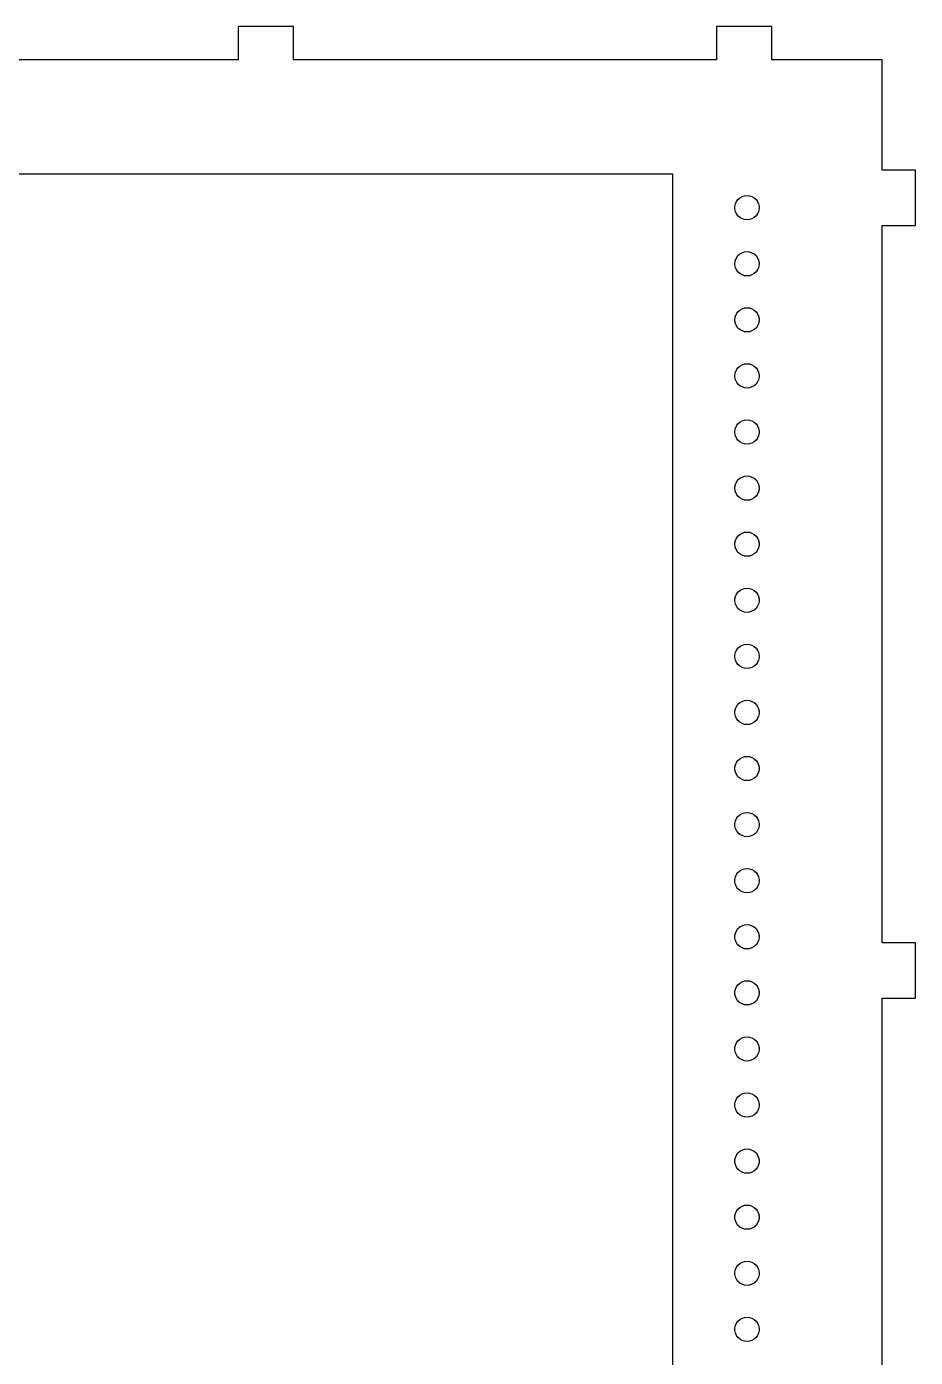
# Model space of a CAD drawing. Header units: metres. Extents: x -80 to 80, y -1230 to 80.
# Drawn here: x 0 to 80.5, y -1110 to -989.5 of the extents above; entities that cross this region are included whole.
import ezdxf

# ---------------------------------------------------------------- set-up
doc = ezdxf.new("R2010")
doc.units = ezdxf.units.M

msp = doc.modelspace()

# ---------------------------------------------------------------- linework, layer by layer
for p, q in [((24.1667, -989.5), (19.1667, -989.5)), ((19.1667, -989.5), (19.1667, -992.5)), ((24.1667, -992.5), (24.1667, -989.5)), ((67.5, -989.5), (62.5, -989.5)), ((62.5, -989.5), (62.5, -992.5)), ((67.5, -992.5), (67.5, -989.5)), ((19.1667, -992.5), (-19.1667, -992.5)), ((62.5, -992.5), (24.1667, -992.5)), ((77.5, -992.5), (67.5, -992.5)), ((77.5, -1002.5), (77.5, -992.5)), ((-50.5, -1002.82), (58.5, -1002.82)), ((58.5, -1002.82), (58.5, -1217.18)), ((80.5, -1002.5), (77.5, -1002.5)), ((80.5, -1007.5), (80.5, -1002.5)), ((64.2974, -1005.35), (64.4325, -1005.16)), ((64.4325, -1005.16), (64.6034, -1005.01)), ((64.6034, -1005.01), (64.8026, -1004.9)), ((64.8026, -1004.9), (65.0213, -1004.82)), ((65.0213, -1004.82), (65.25, -1004.8)), ((65.25, -1004.8), (65.4787, -1004.82)), ((65.4787, -1004.82), (65.6974, -1004.9)), ((65.6974, -1004.9), (65.8966, -1005.01)), ((65.8966, -1005.01), (66.0675, -1005.16)), ((66.0675, -1005.16), (66.2026, -1005.35)), ((64.156, -1005.79), (64.2038, -1005.56)), ((64.156, -1006.01), (64.156, -1005.79)), ((64.2038, -1006.24), (64.156, -1006.01)), ((64.2038, -1005.56), (64.2974, -1005.35)), ((64.2974, -1006.45), (64.2038, -1006.24)), ((64.4325, -1006.64), (64.2974, -1006.45)), ((66.2026, -1006.45), (66.0675, -1006.64)), ((66.2026, -1005.35), (66.2962, -1005.56)), ((66.2962, -1006.24), (66.2026, -1006.45)), ((66.2962, -1005.56), (66.344, -1005.79)), ((66.344, -1006.01), (66.2962, -1006.24)), ((66.344, -1005.79), (66.344, -1006.01)), ((64.6034, -1006.79), (64.4325, -1006.64)), ((64.8026, -1006.9), (64.6034, -1006.79)), ((65.0213, -1006.98), (64.8026, -1006.9)), ((65.25, -1007), (65.0213, -1006.98)), ((65.4787, -1006.98), (65.25, -1007)), ((65.6974, -1006.9), (65.4787, -1006.98)), ((65.8966, -1006.79), (65.6974, -1006.9)), ((66.0675, -1006.64), (65.8966, -1006.79)), ((77.5, -1072.5), (77.5, -1007.5)), ((77.5, -1007.5), (80.5, -1007.5)), ((64.4325, -1010.24), (64.6034, -1010.09)), ((64.6034, -1010.09), (64.8026, -1009.98)), ((64.8026, -1009.98), (65.0213, -1009.9)), ((65.0213, -1009.9), (65.25, -1009.88)), ((65.25, -1009.88), (65.4787, -1009.9)), ((65.4787, -1009.9), (65.6974, -1009.98)), ((65.6974, -1009.98), (65.8966, -1010.09)), ((65.8966, -1010.09), (66.0675, -1010.24)), ((64.156, -1010.86), (64.2038, -1010.64)), ((64.156, -1011.09), (64.156, -1010.86)), ((64.2038, -1011.32), (64.156, -1011.09)), ((64.2038, -1010.64), (64.2974, -1010.43)), ((64.2974, -1011.53), (64.2038, -1011.32)), ((64.2974, -1010.43), (64.4325, -1010.24)), ((66.0675, -1010.24), (66.2026, -1010.43)), ((66.2026, -1010.43), (66.2962, -1010.64)), ((66.2962, -1011.32), (66.2026, -1011.53)), ((66.2962, -1010.64), (66.344, -1010.86)), ((66.344, -1011.09), (66.2962, -1011.32)), ((66.344, -1010.86), (66.344, -1011.09)), ((64.4325, -1011.72), (64.2974, -1011.53)), ((64.6034, -1011.87), (64.4325, -1011.72)), ((64.8026, -1011.98), (64.6034, -1011.87)), ((65.0213, -1012.06), (64.8026, -1011.98)), ((65.25, -1012.08), (65.0213, -1012.06)), ((65.4787, -1012.06), (65.25, -1012.08)), ((65.6974, -1011.98), (65.4787, -1012.06)), ((65.8966, -1011.87), (65.6974, -1011.98)), ((66.0675, -1011.72), (65.8966, -1011.87)), ((66.2026, -1011.53), (66.0675, -1011.72)), ((64.156, -1015.95), (64.2038, -1015.72)), ((64.156, -1016.17), (64.156, -1015.95)), ((64.2038, -1015.72), (64.2974, -1015.51)), ((64.2974, -1015.51), (64.4325, -1015.32)), ((64.4325, -1015.32), (64.6034, -1015.17)), ((64.6034, -1015.17), (64.8026, -1015.06)), ((64.8026, -1015.06), (65.0213, -1014.98)), ((65.0213, -1014.98), (65.25, -1014.96)), ((65.25, -1014.96), (65.4787, -1014.98)), ((65.4787, -1014.98), (65.6974, -1015.06)), ((65.6974, -1015.06), (65.8966, -1015.17)), ((65.8966, -1015.17), (66.0675, -1015.32)), ((66.0675, -1015.32), (66.2026, -1015.51)), ((66.2026, -1015.51), (66.2962, -1015.72)), ((66.2962, -1015.72), (66.344, -1015.95)), ((66.344, -1015.95), (66.344, -1016.17)), ((64.2038, -1016.4), (64.156, -1016.17)), ((64.2974, -1016.61), (64.2038, -1016.4)), ((64.4325, -1016.8), (64.2974, -1016.61)), ((64.6034, -1016.95), (64.4325, -1016.8)), ((64.8026, -1017.06), (64.6034, -1016.95)), ((65.0213, -1017.14), (64.8026, -1017.06)), ((65.25, -1017.16), (65.0213, -1017.14)), ((65.4787, -1017.14), (65.25, -1017.16)), ((65.6974, -1017.06), (65.4787, -1017.14)), ((65.8966, -1016.95), (65.6974, -1017.06)), ((66.0675, -1016.8), (65.8966, -1016.95)), ((66.2026, -1016.61), (66.0675, -1016.8)), ((66.2962, -1016.4), (66.2026, -1016.61)), ((66.344, -1016.17), (66.2962, -1016.4)), ((64.156, -1021.03), (64.2038, -1020.8)), ((64.2038, -1020.8), (64.2974, -1020.59)), ((64.2974, -1020.59), (64.4325, -1020.4)), ((64.4325, -1020.4), (64.6034, -1020.25)), ((64.6034, -1020.25), (64.8026, -1020.14)), ((64.8026, -1020.14), (65.0213, -1020.06)), ((65.0213, -1020.06), (65.25, -1020.04)), ((65.25, -1020.04), (65.4787, -1020.06)), ((65.4787, -1020.06), (65.6974, -1020.14)), ((65.6974, -1020.14), (65.8966, -1020.25)), ((65.8966, -1020.25), (66.0675, -1020.4)), ((66.0675, -1020.4), (66.2026, -1020.59)), ((66.2026, -1020.59), (66.2962, -1020.8)), ((66.2962, -1020.8), (66.344, -1021.03)), ((64.156, -1021.26), (64.156, -1021.03)), ((64.2038, -1021.48), (64.156, -1021.26)), ((64.2974, -1021.69), (64.2038, -1021.48)), ((64.4325, -1021.88), (64.2974, -1021.69)), ((64.6034, -1022.03), (64.4325, -1021.88)), ((64.8026, -1022.14), (64.6034, -1022.03)), ((65.0213, -1022.22), (64.8026, -1022.14)), ((65.6974, -1022.14), (65.4787, -1022.22)), ((65.8966, -1022.03), (65.6974, -1022.14)), ((66.0675, -1021.88), (65.8966, -1022.03)), ((66.2026, -1021.69), (66.0675, -1021.88)), ((66.2962, -1021.48), (66.2026, -1021.69)), ((66.344, -1021.26), (66.2962, -1021.48)), ((66.344, -1021.03), (66.344, -1021.26)), ((65.25, -1022.24), (65.0213, -1022.22)), ((65.4787, -1022.22), (65.25, -1022.24)), ((64.2038, -1025.88), (64.2974, -1025.67)), ((64.2974, -1025.67), (64.4325, -1025.48)), ((64.4325, -1025.48), (64.6034, -1025.33)), ((64.6034, -1025.33), (64.8026, -1025.22)), ((64.8026, -1025.22), (65.0213, -1025.14)), ((65.0213, -1025.14), (65.25, -1025.12)), ((65.25, -1025.12), (65.4787, -1025.14)), ((65.4787, -1025.14), (65.6974, -1025.22)), ((65.6974, -1025.22), (65.8966, -1025.33)), ((65.8966, -1025.33), (66.0675, -1025.48)), ((66.0675, -1025.48), (66.2026, -1025.67)), ((66.2026, -1025.67), (66.2962, -1025.88)), ((64.156, -1026.1), (64.2038, -1025.88)), ((64.156, -1026.33), (64.156, -1026.1)), ((64.2038, -1026.56), (64.156, -1026.33)), ((64.2974, -1026.77), (64.2038, -1026.56)), ((64.4325, -1026.96), (64.2974, -1026.77)), ((64.6034, -1027.11), (64.4325, -1026.96)), ((66.0675, -1026.96), (65.8966, -1027.11)), ((66.2026, -1026.77), (66.0675, -1026.96)), ((66.2962, -1026.56), (66.2026, -1026.77)), ((66.2962, -1025.88), (66.344, -1026.1)), ((66.344, -1026.33), (66.2962, -1026.56)), ((66.344, -1026.1), (66.344, -1026.33)), ((64.8026, -1027.22), (64.6034, -1027.11)), ((65.0213, -1027.3), (64.8026, -1027.22)), ((65.25, -1027.32), (65.0213, -1027.3)), ((65.4787, -1027.3), (65.25, -1027.32)), ((65.6974, -1027.22), (65.4787, -1027.3)), ((65.8966, -1027.11), (65.6974, -1027.22)), ((64.2974, -1030.75), (64.4325, -1030.56)), ((64.4325, -1030.56), (64.6034, -1030.41)), ((64.6034, -1030.41), (64.8026, -1030.3)), ((64.8026, -1030.3), (65.0213, -1030.22)), ((65.0213, -1030.22), (65.25, -1030.2)), ((65.25, -1030.2), (65.4787, -1030.22)), ((65.4787, -1030.22), (65.6974, -1030.3)), ((65.6974, -1030.3), (65.8966, -1030.41)), ((65.8966, -1030.41), (66.0675, -1030.56)), ((66.0675, -1030.56), (66.2026, -1030.75)), ((64.156, -1031.19), (64.2038, -1030.96)), ((64.156, -1031.42), (64.156, -1031.19)), ((64.2038, -1031.64), (64.156, -1031.42)), ((64.2038, -1030.96), (64.2974, -1030.75)), ((64.2974, -1031.85), (64.2038, -1031.64)), ((66.2026, -1030.75), (66.2962, -1030.96)), ((66.2962, -1031.64), (66.2026, -1031.85)), ((66.2962, -1030.96), (66.344, -1031.19)), ((66.344, -1031.42), (66.2962, -1031.64)), ((66.344, -1031.19), (66.344, -1031.42)), ((64.4325, -1032.04), (64.2974, -1031.85)), ((64.6034, -1032.19), (64.4325, -1032.04)), ((64.8026, -1032.3), (64.6034, -1032.19)), ((65.0213, -1032.38), (64.8026, -1032.3)), ((65.25, -1032.4), (65.0213, -1032.38)), ((65.4787, -1032.38), (65.25, -1032.4)), ((65.6974, -1032.3), (65.4787, -1032.38)), ((65.8966, -1032.19), (65.6974, -1032.3)), ((66.0675, -1032.04), (65.8966, -1032.19)), ((66.2026, -1031.85), (66.0675, -1032.04)), ((64.6034, -1035.49), (64.8026, -1035.38)), ((64.8026, -1035.38), (65.0213, -1035.3)), ((65.0213, -1035.3), (65.25, -1035.28)), ((65.25, -1035.28), (65.4787, -1035.3)), ((65.4787, -1035.3), (65.6974, -1035.38)), ((65.6974, -1035.38), (65.8966, -1035.49)), ((64.156, -1036.27), (64.2038, -1036.04)), ((64.156, -1036.49), (64.156, -1036.27)), ((64.2038, -1036.72), (64.156, -1036.49)), ((64.2038, -1036.04), (64.2974, -1035.83)), ((64.2974, -1035.83), (64.4325, -1035.64)), ((64.4325, -1035.64), (64.6034, -1035.49)), ((65.8966, -1035.49), (66.0675, -1035.64)), ((66.0675, -1035.64), (66.2026, -1035.83)), ((66.2026, -1035.83), (66.2962, -1036.04)), ((66.2962, -1036.04), (66.344, -1036.27)), ((66.344, -1036.49), (66.2962, -1036.72)), ((66.344, -1036.27), (66.344, -1036.49)), ((64.2974, -1036.93), (64.2038, -1036.72)), ((64.4325, -1037.12), (64.2974, -1036.93)), ((64.6034, -1037.27), (64.4325, -1037.12)), ((64.8026, -1037.38), (64.6034, -1037.27)), ((65.0213, -1037.46), (64.8026, -1037.38)), ((65.25, -1037.48), (65.0213, -1037.46)), ((65.4787, -1037.46), (65.25, -1037.48)), ((65.6974, -1037.38), (65.4787, -1037.46)), ((65.8966, -1037.27), (65.6974, -1037.38)), ((66.0675, -1037.12), (65.8966, -1037.27)), ((66.2026, -1036.93), (66.0675, -1037.12)), ((66.2962, -1036.72), (66.2026, -1036.93)), ((64.156, -1041.34), (64.2038, -1041.12)), ((64.156, -1041.57), (64.156, -1041.34)), ((64.2038, -1041.12), (64.2974, -1040.91)), ((64.2974, -1040.91), (64.4325, -1040.72)), ((64.4325, -1040.72), (64.6034, -1040.57)), ((64.6034, -1040.57), (64.8026, -1040.46)), ((64.8026, -1040.46), (65.0213, -1040.38)), ((65.0213, -1040.38), (65.25, -1040.36)), ((65.25, -1040.36), (65.4787, -1040.38)), ((65.4787, -1040.38), (65.6974, -1040.46)), ((65.6974, -1040.46), (65.8966, -1040.57)), ((65.8966, -1040.57), (66.0675, -1040.72)), ((66.0675, -1040.72), (66.2026, -1040.91)), ((66.2026, -1040.91), (66.2962, -1041.12)), ((66.2962, -1041.12), (66.344, -1041.34)), ((66.344, -1041.34), (66.344, -1041.57)), ((64.2038, -1041.8), (64.156, -1041.57)), ((64.2974, -1042.01), (64.2038, -1041.8)), ((64.4325, -1042.2), (64.2974, -1042.01)), ((64.6034, -1042.35), (64.4325, -1042.2)), ((64.8026, -1042.46), (64.6034, -1042.35)), ((65.0213, -1042.54), (64.8026, -1042.46)), ((65.25, -1042.56), (65.0213, -1042.54)), ((65.4787, -1042.54), (65.25, -1042.56)), ((65.6974, -1042.46), (65.4787, -1042.54)), ((65.8966, -1042.35), (65.6974, -1042.46)), ((66.0675, -1042.2), (65.8966, -1042.35)), ((66.2026, -1042.01), (66.0675, -1042.2)), ((66.2962, -1041.8), (66.2026, -1042.01)), ((66.344, -1041.57), (66.2962, -1041.8)), ((64.156, -1046.43), (64.2038, -1046.2)), ((64.2038, -1046.2), (64.2974, -1045.99)), ((64.2974, -1045.99), (64.4325, -1045.8)), ((64.4325, -1045.8), (64.6034, -1045.65)), ((64.6034, -1045.65), (64.8026, -1045.54)), ((64.8026, -1045.54), (65.0213, -1045.46)), ((65.0213, -1045.46), (65.25, -1045.44)), ((65.25, -1045.44), (65.4787, -1045.46)), ((65.4787, -1045.46), (65.6974, -1045.54)), ((65.6974, -1045.54), (65.8966, -1045.65)), ((65.8966, -1045.65), (66.0675, -1045.8)), ((66.0675, -1045.8), (66.2026, -1045.99)), ((66.2026, -1045.99), (66.2962, -1046.2)), ((66.2962, -1046.2), (66.344, -1046.43)), ((64.156, -1046.66), (64.156, -1046.43)), ((64.2038, -1046.88), (64.156, -1046.66)), ((64.2974, -1047.09), (64.2038, -1046.88)), ((64.4325, -1047.28), (64.2974, -1047.09)), ((64.6034, -1047.43), (64.4325, -1047.28)), ((64.8026, -1047.54), (64.6034, -1047.43)), ((65.8966, -1047.43), (65.6974, -1047.54)), ((66.0675, -1047.28), (65.8966, -1047.43)), ((66.2026, -1047.09), (66.0675, -1047.28)), ((66.2962, -1046.88), (66.2026, -1047.09)), ((66.344, -1046.66), (66.2962, -1046.88)), ((66.344, -1046.43), (66.344, -1046.66)), ((65.0213, -1047.62), (64.8026, -1047.54)), ((65.25, -1047.64), (65.0213, -1047.62)), ((65.4787, -1047.62), (65.25, -1047.64)), ((65.6974, -1047.54), (65.4787, -1047.62)), ((64.2038, -1051.28), (64.2974, -1051.07)), ((64.2974, -1051.07), (64.4325, -1050.88)), ((64.4325, -1050.88), (64.6034, -1050.73)), ((64.6034, -1050.73), (64.8026, -1050.62)), ((64.8026, -1050.62), (65.0213, -1050.54)), ((65.0213, -1050.54), (65.25, -1050.52)), ((65.25, -1050.52), (65.4787, -1050.54)), ((65.4787, -1050.54), (65.6974, -1050.62)), ((65.6974, -1050.62), (65.8966, -1050.73)), ((65.8966, -1050.73), (66.0675, -1050.88)), ((66.0675, -1050.88), (66.2026, -1051.07)), ((66.2026, -1051.07), (66.2962, -1051.28)), ((64.156, -1051.51), (64.2038, -1051.28)), ((64.156, -1051.73), (64.156, -1051.51)), ((64.2038, -1051.96), (64.156, -1051.73)), ((64.2974, -1052.17), (64.2038, -1051.96)), ((64.4325, -1052.36), (64.2974, -1052.17)), ((66.2026, -1052.17), (66.0675, -1052.36)), ((66.2962, -1051.96), (66.2026, -1052.17)), ((66.2962, -1051.28), (66.344, -1051.51)), ((66.344, -1051.73), (66.2962, -1051.96)), ((66.344, -1051.51), (66.344, -1051.73)), ((64.6034, -1052.51), (64.4325, -1052.36)), ((64.8026, -1052.62), (64.6034, -1052.51)), ((65.0213, -1052.7), (64.8026, -1052.62)), ((65.25, -1052.72), (65.0213, -1052.7)), ((65.4787, -1052.7), (65.25, -1052.72)), ((65.6974, -1052.62), (65.4787, -1052.7)), ((65.8966, -1052.51), (65.6974, -1052.62)), ((66.0675, -1052.36), (65.8966, -1052.51)), ((64.4325, -1055.96), (64.6034, -1055.81)), ((64.6034, -1055.81), (64.8026, -1055.7)), ((64.8026, -1055.7), (65.0213, -1055.62)), ((65.0213, -1055.62), (65.25, -1055.6)), ((65.25, -1055.6), (65.4787, -1055.62)), ((65.4787, -1055.62), (65.6974, -1055.7)), ((65.6974, -1055.7), (65.8966, -1055.81)), ((65.8966, -1055.81), (66.0675, -1055.96)), ((64.156, -1056.58), (64.2038, -1056.36)), ((64.156, -1056.81), (64.156, -1056.58)), ((64.2038, -1057.04), (64.156, -1056.81)), ((64.2038, -1056.36), (64.2974, -1056.15)), ((64.2974, -1057.25), (64.2038, -1057.04)), ((64.2974, -1056.15), (64.4325, -1055.96)), ((66.0675, -1055.96), (66.2026, -1056.15)), ((66.2026, -1056.15), (66.2962, -1056.36)), ((66.2962, -1057.04), (66.2026, -1057.25)), ((66.2962, -1056.36), (66.344, -1056.58)), ((66.344, -1056.81), (66.2962, -1057.04)), ((66.344, -1056.58), (66.344, -1056.81)), ((64.4325, -1057.44), (64.2974, -1057.25)), ((64.6034, -1057.59), (64.4325, -1057.44)), ((64.8026, -1057.7), (64.6034, -1057.59)), ((65.0213, -1057.78), (64.8026, -1057.7)), ((65.25, -1057.8), (65.0213, -1057.78)), ((65.4787, -1057.78), (65.25, -1057.8)), ((65.6974, -1057.7), (65.4787, -1057.78)), ((65.8966, -1057.59), (65.6974, -1057.7)), ((66.0675, -1057.44), (65.8966, -1057.59)), ((66.2026, -1057.25), (66.0675, -1057.44)), ((64.8026, -1060.78), (65.0213, -1060.7)), ((65.0213, -1060.7), (65.25, -1060.68)), ((65.25, -1060.68), (65.4787, -1060.7)), ((65.4787, -1060.7), (65.6974, -1060.78)), ((64.156, -1061.67), (64.2038, -1061.44)), ((64.156, -1061.9), (64.156, -1061.67)), ((64.2038, -1062.12), (64.156, -1061.9)), ((64.2038, -1061.44), (64.2974, -1061.23)), ((64.2974, -1061.23), (64.4325, -1061.04)), ((64.4325, -1061.04), (64.6034, -1060.89)), ((64.6034, -1060.89), (64.8026, -1060.78)), ((65.6974, -1060.78), (65.8966, -1060.89)), ((65.8966, -1060.89), (66.0675, -1061.04)), ((66.0675, -1061.04), (66.2026, -1061.23)), ((66.2026, -1061.23), (66.2962, -1061.44)), ((66.2962, -1061.44), (66.344, -1061.67)), ((66.344, -1061.9), (66.2962, -1062.12)), ((66.344, -1061.67), (66.344, -1061.9)), ((64.2974, -1062.33), (64.2038, -1062.12)), ((64.4325, -1062.52), (64.2974, -1062.33)), ((64.6034, -1062.67), (64.4325, -1062.52)), ((64.8026, -1062.78), (64.6034, -1062.67)), ((65.0213, -1062.86), (64.8026, -1062.78)), ((65.25, -1062.88), (65.0213, -1062.86)), ((65.4787, -1062.86), (65.25, -1062.88)), ((65.6974, -1062.78), (65.4787, -1062.86)), ((65.8966, -1062.67), (65.6974, -1062.78)), ((66.0675, -1062.52), (65.8966, -1062.67)), ((66.2026, -1062.33), (66.0675, -1062.52)), ((66.2962, -1062.12), (66.2026, -1062.33)), ((64.156, -1066.74), (64.2038, -1066.52)), ((64.156, -1066.97), (64.156, -1066.74)), ((64.2038, -1066.52), (64.2974, -1066.31)), ((64.2974, -1066.31), (64.4325, -1066.12)), ((64.4325, -1066.12), (64.6034, -1065.97)), ((64.6034, -1065.97), (64.8026, -1065.86)), ((64.8026, -1065.86), (65.0213, -1065.78)), ((65.0213, -1065.78), (65.25, -1065.76)), ((65.25, -1065.76), (65.4787, -1065.78)), ((65.4787, -1065.78), (65.6974, -1065.86)), ((65.6974, -1065.86), (65.8966, -1065.97)), ((65.8966, -1065.97), (66.0675, -1066.12)), ((66.0675, -1066.12), (66.2026, -1066.31)), ((66.2026, -1066.31), (66.2962, -1066.52)), ((66.2962, -1066.52), (66.344, -1066.74)), ((66.344, -1066.74), (66.344, -1066.97)), ((64.2038, -1067.2), (64.156, -1066.97)), ((64.2974, -1067.41), (64.2038, -1067.2)), ((64.4325, -1067.6), (64.2974, -1067.41)), ((64.6034, -1067.75), (64.4325, -1067.6)), ((64.8026, -1067.86), (64.6034, -1067.75)), ((65.0213, -1067.94), (64.8026, -1067.86)), ((65.25, -1067.96), (65.0213, -1067.94)), ((65.4787, -1067.94), (65.25, -1067.96)), ((65.6974, -1067.86), (65.4787, -1067.94)), ((65.8966, -1067.75), (65.6974, -1067.86)), ((66.0675, -1067.6), (65.8966, -1067.75)), ((66.2026, -1067.41), (66.0675, -1067.6)), ((66.2962, -1067.2), (66.2026, -1067.41)), ((66.344, -1066.97), (66.2962, -1067.2)), ((64.156, -1071.83), (64.2038, -1071.6)), ((64.2038, -1071.6), (64.2974, -1071.39)), ((64.2974, -1071.39), (64.4325, -1071.2)), ((64.4325, -1071.2), (64.6034, -1071.05)), ((64.6034, -1071.05), (64.8026, -1070.94)), ((64.8026, -1070.94), (65.0213, -1070.86)), ((65.0213, -1070.86), (65.25, -1070.84)), ((65.25, -1070.84), (65.4787, -1070.86)), ((65.4787, -1070.86), (65.6974, -1070.94)), ((65.6974, -1070.94), (65.8966, -1071.05)), ((65.8966, -1071.05), (66.0675, -1071.2)), ((66.0675, -1071.2), (66.2026, -1071.39)), ((66.2026, -1071.39), (66.2962, -1071.6)), ((66.2962, -1071.6), (66.344, -1071.83)), ((64.156, -1072.05), (64.156, -1071.83)), ((64.2038, -1072.28), (64.156, -1072.05)), ((64.2974, -1072.49), (64.2038, -1072.28)), ((64.4325, -1072.68), (64.2974, -1072.49)), ((64.6034, -1072.83), (64.4325, -1072.68)), ((66.0675, -1072.68), (65.8966, -1072.83)), ((66.2026, -1072.49), (66.0675, -1072.68)), ((66.2962, -1072.28), (66.2026, -1072.49)), ((66.344, -1072.05), (66.2962, -1072.28)), ((66.344, -1071.83), (66.344, -1072.05)), ((80.5, -1072.5), (77.5, -1072.5)), ((80.5, -1077.5), (80.5, -1072.5)), ((64.8026, -1072.94), (64.6034, -1072.83)), ((65.0213, -1073.02), (64.8026, -1072.94)), ((65.25, -1073.04), (65.0213, -1073.02)), ((65.4787, -1073.02), (65.25, -1073.04)), ((65.6974, -1072.94), (65.4787, -1073.02)), ((65.8966, -1072.83), (65.6974, -1072.94)), ((64.2974, -1076.47), (64.4325, -1076.28)), ((64.4325, -1076.28), (64.6034, -1076.13)), ((64.6034, -1076.13), (64.8026, -1076.02)), ((64.8026, -1076.02), (65.0213, -1075.94)), ((65.0213, -1075.94), (65.25, -1075.92)), ((65.25, -1075.92), (65.4787, -1075.94)), ((65.4787, -1075.94), (65.6974, -1076.02)), ((65.6974, -1076.02), (65.8966, -1076.13)), ((65.8966, -1076.13), (66.0675, -1076.28)), ((66.0675, -1076.28), (66.2026, -1076.47)), ((64.156, -1076.91), (64.2038, -1076.68)), ((64.156, -1077.14), (64.156, -1076.91)), ((64.2038, -1077.36), (64.156, -1077.14)), ((64.2038, -1076.68), (64.2974, -1076.47)), ((64.2974, -1077.57), (64.2038, -1077.36)), ((64.4325, -1077.76), (64.2974, -1077.57)), ((66.2026, -1077.57), (66.0675, -1077.76)), ((66.2026, -1076.47), (66.2962, -1076.68)), ((66.2962, -1077.36), (66.2026, -1077.57)), ((66.2962, -1076.68), (66.344, -1076.91)), ((66.344, -1077.14), (66.2962, -1077.36)), ((66.344, -1076.91), (66.344, -1077.14)), ((77.5, -1142.5), (77.5, -1077.5)), ((77.5, -1077.5), (80.5, -1077.5)), ((64.6034, -1077.91), (64.4325, -1077.76)), ((64.8026, -1078.02), (64.6034, -1077.91)), ((65.0213, -1078.1), (64.8026, -1078.02)), ((65.25, -1078.12), (65.0213, -1078.1)), ((65.4787, -1078.1), (65.25, -1078.12)), ((65.6974, -1078.02), (65.4787, -1078.1)), ((65.8966, -1077.91), (65.6974, -1078.02)), ((66.0675, -1077.76), (65.8966, -1077.91)), ((64.4325, -1081.36), (64.6034, -1081.21)), ((64.6034, -1081.21), (64.8026, -1081.1)), ((64.8026, -1081.1), (65.0213, -1081.02)), ((65.0213, -1081.02), (65.25, -1081)), ((65.25, -1081), (65.4787, -1081.02)), ((65.4787, -1081.02), (65.6974, -1081.1)), ((65.6974, -1081.1), (65.8966, -1081.21)), ((65.8966, -1081.21), (66.0675, -1081.36)), ((64.156, -1081.98), (64.2038, -1081.76)), ((64.156, -1082.21), (64.156, -1081.98)), ((64.2038, -1082.44), (64.156, -1082.21)), ((64.2038, -1081.76), (64.2974, -1081.55)), ((64.2974, -1082.65), (64.2038, -1082.44)), ((64.2974, -1081.55), (64.4325, -1081.36)), ((66.0675, -1081.36), (66.2026, -1081.55)), ((66.2026, -1081.55), (66.2962, -1081.76)), ((66.2962, -1082.44), (66.2026, -1082.65)), ((66.2962, -1081.76), (66.344, -1081.98)), ((66.344, -1082.21), (66.2962, -1082.44)), ((66.344, -1081.98), (66.344, -1082.21)), ((64.4325, -1082.84), (64.2974, -1082.65)), ((64.6034, -1082.99), (64.4325, -1082.84)), ((64.8026, -1083.1), (64.6034, -1082.99)), ((65.0213, -1083.18), (64.8026, -1083.1)), ((65.25, -1083.2), (65.0213, -1083.18)), ((65.4787, -1083.18), (65.25, -1083.2)), ((65.6974, -1083.1), (65.4787, -1083.18)), ((65.8966, -1082.99), (65.6974, -1083.1)), ((66.0675, -1082.84), (65.8966, -1082.99)), ((66.2026, -1082.65), (66.0675, -1082.84)), ((64.156, -1087.07), (64.2038, -1086.84)), ((64.156, -1087.29), (64.156, -1087.07)), ((64.2038, -1086.84), (64.2974, -1086.63)), ((64.2974, -1086.63), (64.4325, -1086.44)), ((64.4325, -1086.44), (64.6034, -1086.29)), ((64.6034, -1086.29), (64.8026, -1086.18)), ((64.8026, -1086.18), (65.0213, -1086.1)), ((65.0213, -1086.1), (65.25, -1086.08)), ((65.25, -1086.08), (65.4787, -1086.1)), ((65.4787, -1086.1), (65.6974, -1086.18)), ((65.6974, -1086.18), (65.8966, -1086.29)), ((65.8966, -1086.29), (66.0675, -1086.44)), ((66.0675, -1086.44), (66.2026, -1086.63)), ((66.2026, -1086.63), (66.2962, -1086.84)), ((66.2962, -1086.84), (66.344, -1087.07)), ((66.344, -1087.07), (66.344, -1087.29)), ((64.2038, -1087.52), (64.156, -1087.29)), ((64.2974, -1087.73), (64.2038, -1087.52)), ((64.4325, -1087.92), (64.2974, -1087.73)), ((64.6034, -1088.07), (64.4325, -1087.92)), ((64.8026, -1088.18), (64.6034, -1088.07)), ((65.0213, -1088.26), (64.8026, -1088.18)), ((65.25, -1088.28), (65.0213, -1088.26)), ((65.4787, -1088.26), (65.25, -1088.28)), ((65.6974, -1088.18), (65.4787, -1088.26)), ((65.8966, -1088.07), (65.6974, -1088.18)), ((66.0675, -1087.92), (65.8966, -1088.07)), ((66.2026, -1087.73), (66.0675, -1087.92)), ((66.2962, -1087.52), (66.2026, -1087.73)), ((66.344, -1087.29), (66.2962, -1087.52)), ((64.156, -1092.15), (64.2038, -1091.92)), ((64.2038, -1091.92), (64.2974, -1091.71)), ((64.2974, -1091.71), (64.4325, -1091.52)), ((64.4325, -1091.52), (64.6034, -1091.37)), ((64.6034, -1091.37), (64.8026, -1091.26)), ((64.8026, -1091.26), (65.0213, -1091.18)), ((65.0213, -1091.18), (65.25, -1091.16)), ((65.25, -1091.16), (65.4787, -1091.18)), ((65.4787, -1091.18), (65.6974, -1091.26)), ((65.6974, -1091.26), (65.8966, -1091.37)), ((65.8966, -1091.37), (66.0675, -1091.52)), ((66.0675, -1091.52), (66.2026, -1091.71)), ((66.2026, -1091.71), (66.2962, -1091.92)), ((66.2962, -1091.92), (66.344, -1092.15)), ((64.156, -1092.38), (64.156, -1092.15)), ((64.2038, -1092.6), (64.156, -1092.38)), ((64.2974, -1092.81), (64.2038, -1092.6)), ((64.4325, -1093), (64.2974, -1092.81)), ((64.6034, -1093.15), (64.4325, -1093)), ((64.8026, -1093.26), (64.6034, -1093.15)), ((65.0213, -1093.34), (64.8026, -1093.26)), ((65.6974, -1093.26), (65.4787, -1093.34)), ((65.8966, -1093.15), (65.6974, -1093.26)), ((66.0675, -1093), (65.8966, -1093.15)), ((66.2026, -1092.81), (66.0675, -1093)), ((66.2962, -1092.6), (66.2026, -1092.81)), ((66.344, -1092.38), (66.2962, -1092.6)), ((66.344, -1092.15), (66.344, -1092.38)), ((65.25, -1093.36), (65.0213, -1093.34)), ((65.4787, -1093.34), (65.25, -1093.36)), ((64.2038, -1097), (64.2974, -1096.79)), ((64.2974, -1096.79), (64.4325, -1096.6)), ((64.4325, -1096.6), (64.6034, -1096.45)), ((64.6034, -1096.45), (64.8026, -1096.34)), ((64.8026, -1096.34), (65.0213, -1096.26)), ((65.0213, -1096.26), (65.25, -1096.24)), ((65.25, -1096.24), (65.4787, -1096.26)), ((65.4787, -1096.26), (65.6974, -1096.34)), ((65.6974, -1096.34), (65.8966, -1096.45)), ((65.8966, -1096.45), (66.0675, -1096.6)), ((66.0675, -1096.6), (66.2026, -1096.79)), ((66.2026, -1096.79), (66.2962, -1097)), ((64.156, -1097.22), (64.2038, -1097)), ((64.156, -1097.45), (64.156, -1097.22)), ((64.2038, -1097.68), (64.156, -1097.45)), ((64.2974, -1097.89), (64.2038, -1097.68)), ((64.4325, -1098.08), (64.2974, -1097.89)), ((64.6034, -1098.23), (64.4325, -1098.08)), ((66.0675, -1098.08), (65.8966, -1098.23)), ((66.2026, -1097.89), (66.0675, -1098.08)), ((66.2962, -1097.68), (66.2026, -1097.89)), ((66.2962, -1097), (66.344, -1097.22)), ((66.344, -1097.45), (66.2962, -1097.68)), ((66.344, -1097.22), (66.344, -1097.45)), ((64.8026, -1098.34), (64.6034, -1098.23)), ((65.0213, -1098.42), (64.8026, -1098.34)), ((65.25, -1098.44), (65.0213, -1098.42)), ((65.4787, -1098.42), (65.25, -1098.44)), ((65.6974, -1098.34), (65.4787, -1098.42)), ((65.8966, -1098.23), (65.6974, -1098.34)), ((64.2974, -1101.87), (64.4325, -1101.68)), ((64.4325, -1101.68), (64.6034, -1101.53)), ((64.6034, -1101.53), (64.8026, -1101.42)), ((64.8026, -1101.42), (65.0213, -1101.34)), ((65.0213, -1101.34), (65.25, -1101.32)), ((65.25, -1101.32), (65.4787, -1101.34)), ((65.4787, -1101.34), (65.6974, -1101.42)), ((65.6974, -1101.42), (65.8966, -1101.53)), ((65.8966, -1101.53), (66.0675, -1101.68)), ((66.0675, -1101.68), (66.2026, -1101.87)), ((64.156, -1102.31), (64.2038, -1102.08)), ((64.156, -1102.54), (64.156, -1102.31)), ((64.2038, -1102.76), (64.156, -1102.54)), ((64.2038, -1102.08), (64.2974, -1101.87)), ((64.2974, -1102.97), (64.2038, -1102.76)), ((66.2026, -1101.87), (66.2962, -1102.08)), ((66.2962, -1102.76), (66.2026, -1102.97)), ((66.2962, -1102.08), (66.344, -1102.31)), ((66.344, -1102.54), (66.2962, -1102.76)), ((66.344, -1102.31), (66.344, -1102.54)), ((64.4325, -1103.16), (64.2974, -1102.97)), ((64.6034, -1103.31), (64.4325, -1103.16)), ((64.8026, -1103.42), (64.6034, -1103.31)), ((65.0213, -1103.5), (64.8026, -1103.42)), ((65.25, -1103.52), (65.0213, -1103.5)), ((65.4787, -1103.5), (65.25, -1103.52)), ((65.6974, -1103.42), (65.4787, -1103.5)), ((65.8966, -1103.31), (65.6974, -1103.42)), ((66.0675, -1103.16), (65.8966, -1103.31)), ((66.2026, -1102.97), (66.0675, -1103.16)), ((64.6034, -1106.61), (64.8026, -1106.5)), ((64.8026, -1106.5), (65.0213, -1106.42)), ((65.0213, -1106.42), (65.25, -1106.4)), ((65.25, -1106.4), (65.4787, -1106.42)), ((65.4787, -1106.42), (65.6974, -1106.5)), ((65.6974, -1106.5), (65.8966, -1106.61)), ((64.156, -1107.39), (64.2038, -1107.16)), ((64.156, -1107.61), (64.156, -1107.39)), ((64.2038, -1107.84), (64.156, -1107.61)), ((64.2038, -1107.16), (64.2974, -1106.95)), ((64.2974, -1106.95), (64.4325, -1106.76)), ((64.4325, -1106.76), (64.6034, -1106.61)), ((65.8966, -1106.61), (66.0675, -1106.76)), ((66.0675, -1106.76), (66.2026, -1106.95)), ((66.2026, -1106.95), (66.2962, -1107.16)), ((66.2962, -1107.16), (66.344, -1107.39)), ((66.344, -1107.61), (66.2962, -1107.84)), ((66.344, -1107.39), (66.344, -1107.61)), ((64.2974, -1108.05), (64.2038, -1107.84)), ((64.4325, -1108.24), (64.2974, -1108.05)), ((64.6034, -1108.39), (64.4325, -1108.24)), ((64.8026, -1108.5), (64.6034, -1108.39)), ((65.0213, -1108.58), (64.8026, -1108.5)), ((65.25, -1108.6), (65.0213, -1108.58)), ((65.4787, -1108.58), (65.25, -1108.6)), ((65.6974, -1108.5), (65.4787, -1108.58)), ((65.8966, -1108.39), (65.6974, -1108.5)), ((66.0675, -1108.24), (65.8966, -1108.39)), ((66.2026, -1108.05), (66.0675, -1108.24)), ((66.2962, -1107.84), (66.2026, -1108.05))]:
    msp.add_line(p, q)

doc.saveas('drawing.dxf')
